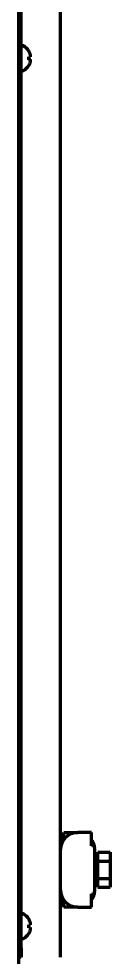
# Model space of a CAD drawing. Header units: inches. Extents: x -3022 to 7311, y 343 to 5680.
# Drawn here: x 2015 to 2044.5, y 2280.1 to 2582.8 of the extents above; entities that cross this region are included whole.
import ezdxf

# ---------------------------------------------------------------- set-up
doc = ezdxf.new("R2010")
doc.units = ezdxf.units.IN

msp = doc.modelspace()

# ---------------------------------------------------------------- linework, layer by layer
at = {"linetype": 'Continuous', "lineweight": 70}
for p, q in [((2014.96, 2257.29), (2014.96, 3908.79)), ((2028.46, 2280.09), (2028.46, 2595.89)), ((2015.76, 2283.09), (2015.76, 2591.79)), ((2016.36, 2574.09), (2016.16, 2574.09)), ((2018.2, 2572.39), (2018.24, 2572.39)), ((2018.24, 2567.79), (2018.2, 2567.79)), ((2016.16, 2566.09), (2016.36, 2566.09)), ((2029.46, 2317.95), (2029.46, 2320.29)), ((2029.46, 2320.29), (2033.96, 2320.29)), ((2038.46, 2320.29), (2033.96, 2320.29)), ((2038.46, 2316.02), (2038.46, 2320.29)), ((2039.26, 2316.24), (2038.46, 2316.02)), ((2039.46, 2301.79), (2039.46, 2314.79)), ((2040.46, 2313.94), (2044.46, 2313.94)), ((2040.46, 2311.12), (2040.46, 2313.94)), ((2044.46, 2313.94), (2044.46, 2311.12)), ((2040.46, 2311.29), (2039.46, 2311.29)), ((2040.46, 2305.47), (2040.46, 2311.12)), ((2040.46, 2311.12), (2044.46, 2311.12)), ((2044.46, 2311.12), (2044.46, 2305.47)), ((2039.46, 2305.29), (2040.46, 2305.29)), ((2040.46, 2305.47), (2044.46, 2305.47)), ((2040.46, 2302.64), (2040.46, 2305.47)), ((2044.46, 2305.47), (2044.46, 2302.64)), ((2040.46, 2302.64), (2044.46, 2302.64)), ((2029.46, 2296.29), (2029.46, 2298.63)), ((2038.46, 2296.29), (2038.46, 2300.56)), ((2038.46, 2300.56), (2039.26, 2300.34)), ((2033.96, 2296.29), (2029.46, 2296.29)), ((2033.96, 2296.29), (2038.46, 2296.29)), ((2016.36, 2294.09), (2016.16, 2294.09)), ((2018.2, 2292.39), (2018.24, 2292.39)), ((2016.16, 2286.09), (2016.36, 2286.09)), ((2018.24, 2287.79), (2018.2, 2287.79)), ((2015.76, 2283.09), (2015.76, 2280.09)), ((2015.76, 2280.09), (2014.96, 2280.09))]:
    msp.add_line(p, q, dxfattribs=at)
for centre, radius, start, end in [((2016.16, 2573.69), 0.4, 90, 180), ((2016.36, 2573.69), 0.4, 59.6988, 90), ((2014.14, 2569.89), 4.8, 31.5837, 59.6988), ((2014.46, 2570.09), 3.78, 0.0035, 7.6041), ((2014.14, 2570.29), 4.8, 300.3012, 328.4186), ((2014.46, 2570.09), 3.78, 352.3959, 359.9965), ((2016.16, 2566.49), 0.4, 180, 270), ((2016.36, 2566.49), 0.4, 270, 300.3012), ((2033.96, 2314.79), 5.5, 90, 180), ((2033.96, 2314.79), 5.5, 15.2551, 35.0968), ((2033.96, 2314.79), 5.5, 0, 15.2551), ((2033.96, 2301.79), 5.5, 180, 270), ((2033.96, 2301.79), 5.5, 344.7449, 0), ((2033.96, 2301.79), 5.5, 324.9032, 344.7449), ((2016.16, 2293.69), 0.4, 90, 180), ((2016.36, 2293.69), 0.4, 59.6988, 90), ((2014.14, 2289.89), 4.8, 31.5837, 59.6988), ((2014.46, 2290.09), 3.78, 0.0035, 7.6041), ((2014.46, 2290.09), 3.78, 352.3959, 359.9965), ((2016.16, 2286.49), 0.4, 180, 270), ((2016.36, 2286.49), 0.4, 270, 300.3012), ((2014.14, 2290.29), 4.8, 300.3012, 328.4186)]:
    msp.add_arc(centre, radius, start, end, dxfattribs=at)
for points in [[(2018.75, 2571.09), (2018.74, 2571.15), (2018.71, 2571.25), (2018.66, 2571.42), (2018.6, 2571.57), (2018.54, 2571.73), (2018.48, 2571.88), (2018.4, 2572.04), (2018.31, 2572.2), (2018.24, 2572.33), (2018.2, 2572.39)], [(2018.75, 2570.59), (2018.76, 2570.62), (2018.76, 2570.66), (2018.77, 2570.73), (2018.77, 2570.81), (2018.77, 2570.88), (2018.77, 2570.95), (2018.76, 2571.02), (2018.76, 2571.07), (2018.75, 2571.09)], [(2018.75, 2569.59), (2018.74, 2569.59), (2018.71, 2569.59), (2018.66, 2569.59), (2018.6, 2569.59), (2018.54, 2569.59), (2018.48, 2569.59), (2018.4, 2569.59), (2018.31, 2569.59), (2018.24, 2569.59), (2018.2, 2569.59)], [(2018.75, 2569.09), (2018.76, 2569.12), (2018.76, 2569.17), (2018.77, 2569.24), (2018.77, 2569.31), (2018.77, 2569.38), (2018.77, 2569.45), (2018.76, 2569.52), (2018.76, 2569.57), (2018.75, 2569.59)], [(2018.75, 2291.09), (2018.74, 2291.15), (2018.71, 2291.25), (2018.66, 2291.42), (2018.6, 2291.57), (2018.54, 2291.73), (2018.48, 2291.88), (2018.4, 2292.04), (2018.31, 2292.2), (2018.24, 2292.33), (2018.2, 2292.39)], [(2018.75, 2289.59), (2018.74, 2289.59), (2018.71, 2289.59), (2018.66, 2289.59), (2018.6, 2289.59), (2018.54, 2289.59), (2018.48, 2289.59), (2018.4, 2289.59), (2018.31, 2289.59), (2018.24, 2289.59), (2018.2, 2289.59)], [(2018.75, 2290.59), (2018.76, 2290.62), (2018.76, 2290.66), (2018.77, 2290.73), (2018.77, 2290.81), (2018.77, 2290.88), (2018.77, 2290.95), (2018.76, 2291.02), (2018.76, 2291.07), (2018.75, 2291.09)], [(2018.75, 2289.09), (2018.76, 2289.12), (2018.76, 2289.17), (2018.77, 2289.24), (2018.77, 2289.31), (2018.77, 2289.38), (2018.77, 2289.45), (2018.76, 2289.52), (2018.76, 2289.57), (2018.75, 2289.59)]]:
    msp.add_open_spline(points, degree=3, dxfattribs=at)
for points in [[(2018.2, 2570.59), (2018.33, 2570.59), (2018.44, 2570.59), (2018.57, 2570.59), (2018.61, 2570.59), (2018.69, 2570.59), (2018.72, 2570.59), (2018.75, 2570.59)], [(2018.2, 2567.79), (2018.33, 2567.99), (2018.44, 2568.2), (2018.57, 2568.53), (2018.61, 2568.64), (2018.69, 2568.86), (2018.72, 2568.98), (2018.75, 2569.09)], [(2018.2, 2290.59), (2018.33, 2290.59), (2018.44, 2290.59), (2018.57, 2290.59), (2018.61, 2290.59), (2018.69, 2290.59), (2018.72, 2290.59), (2018.75, 2290.59)], [(2018.2, 2287.79), (2018.33, 2287.99), (2018.44, 2288.2), (2018.57, 2288.53), (2018.61, 2288.64), (2018.69, 2288.86), (2018.72, 2288.98), (2018.75, 2289.09)]]:
    msp.add_open_spline(points, degree=3, knots=[0, 0, 0, 0, 0.5, 0.5, 0.75, 0.75, 1, 1, 1, 1], dxfattribs=at)

doc.saveas('drawing.dxf')
